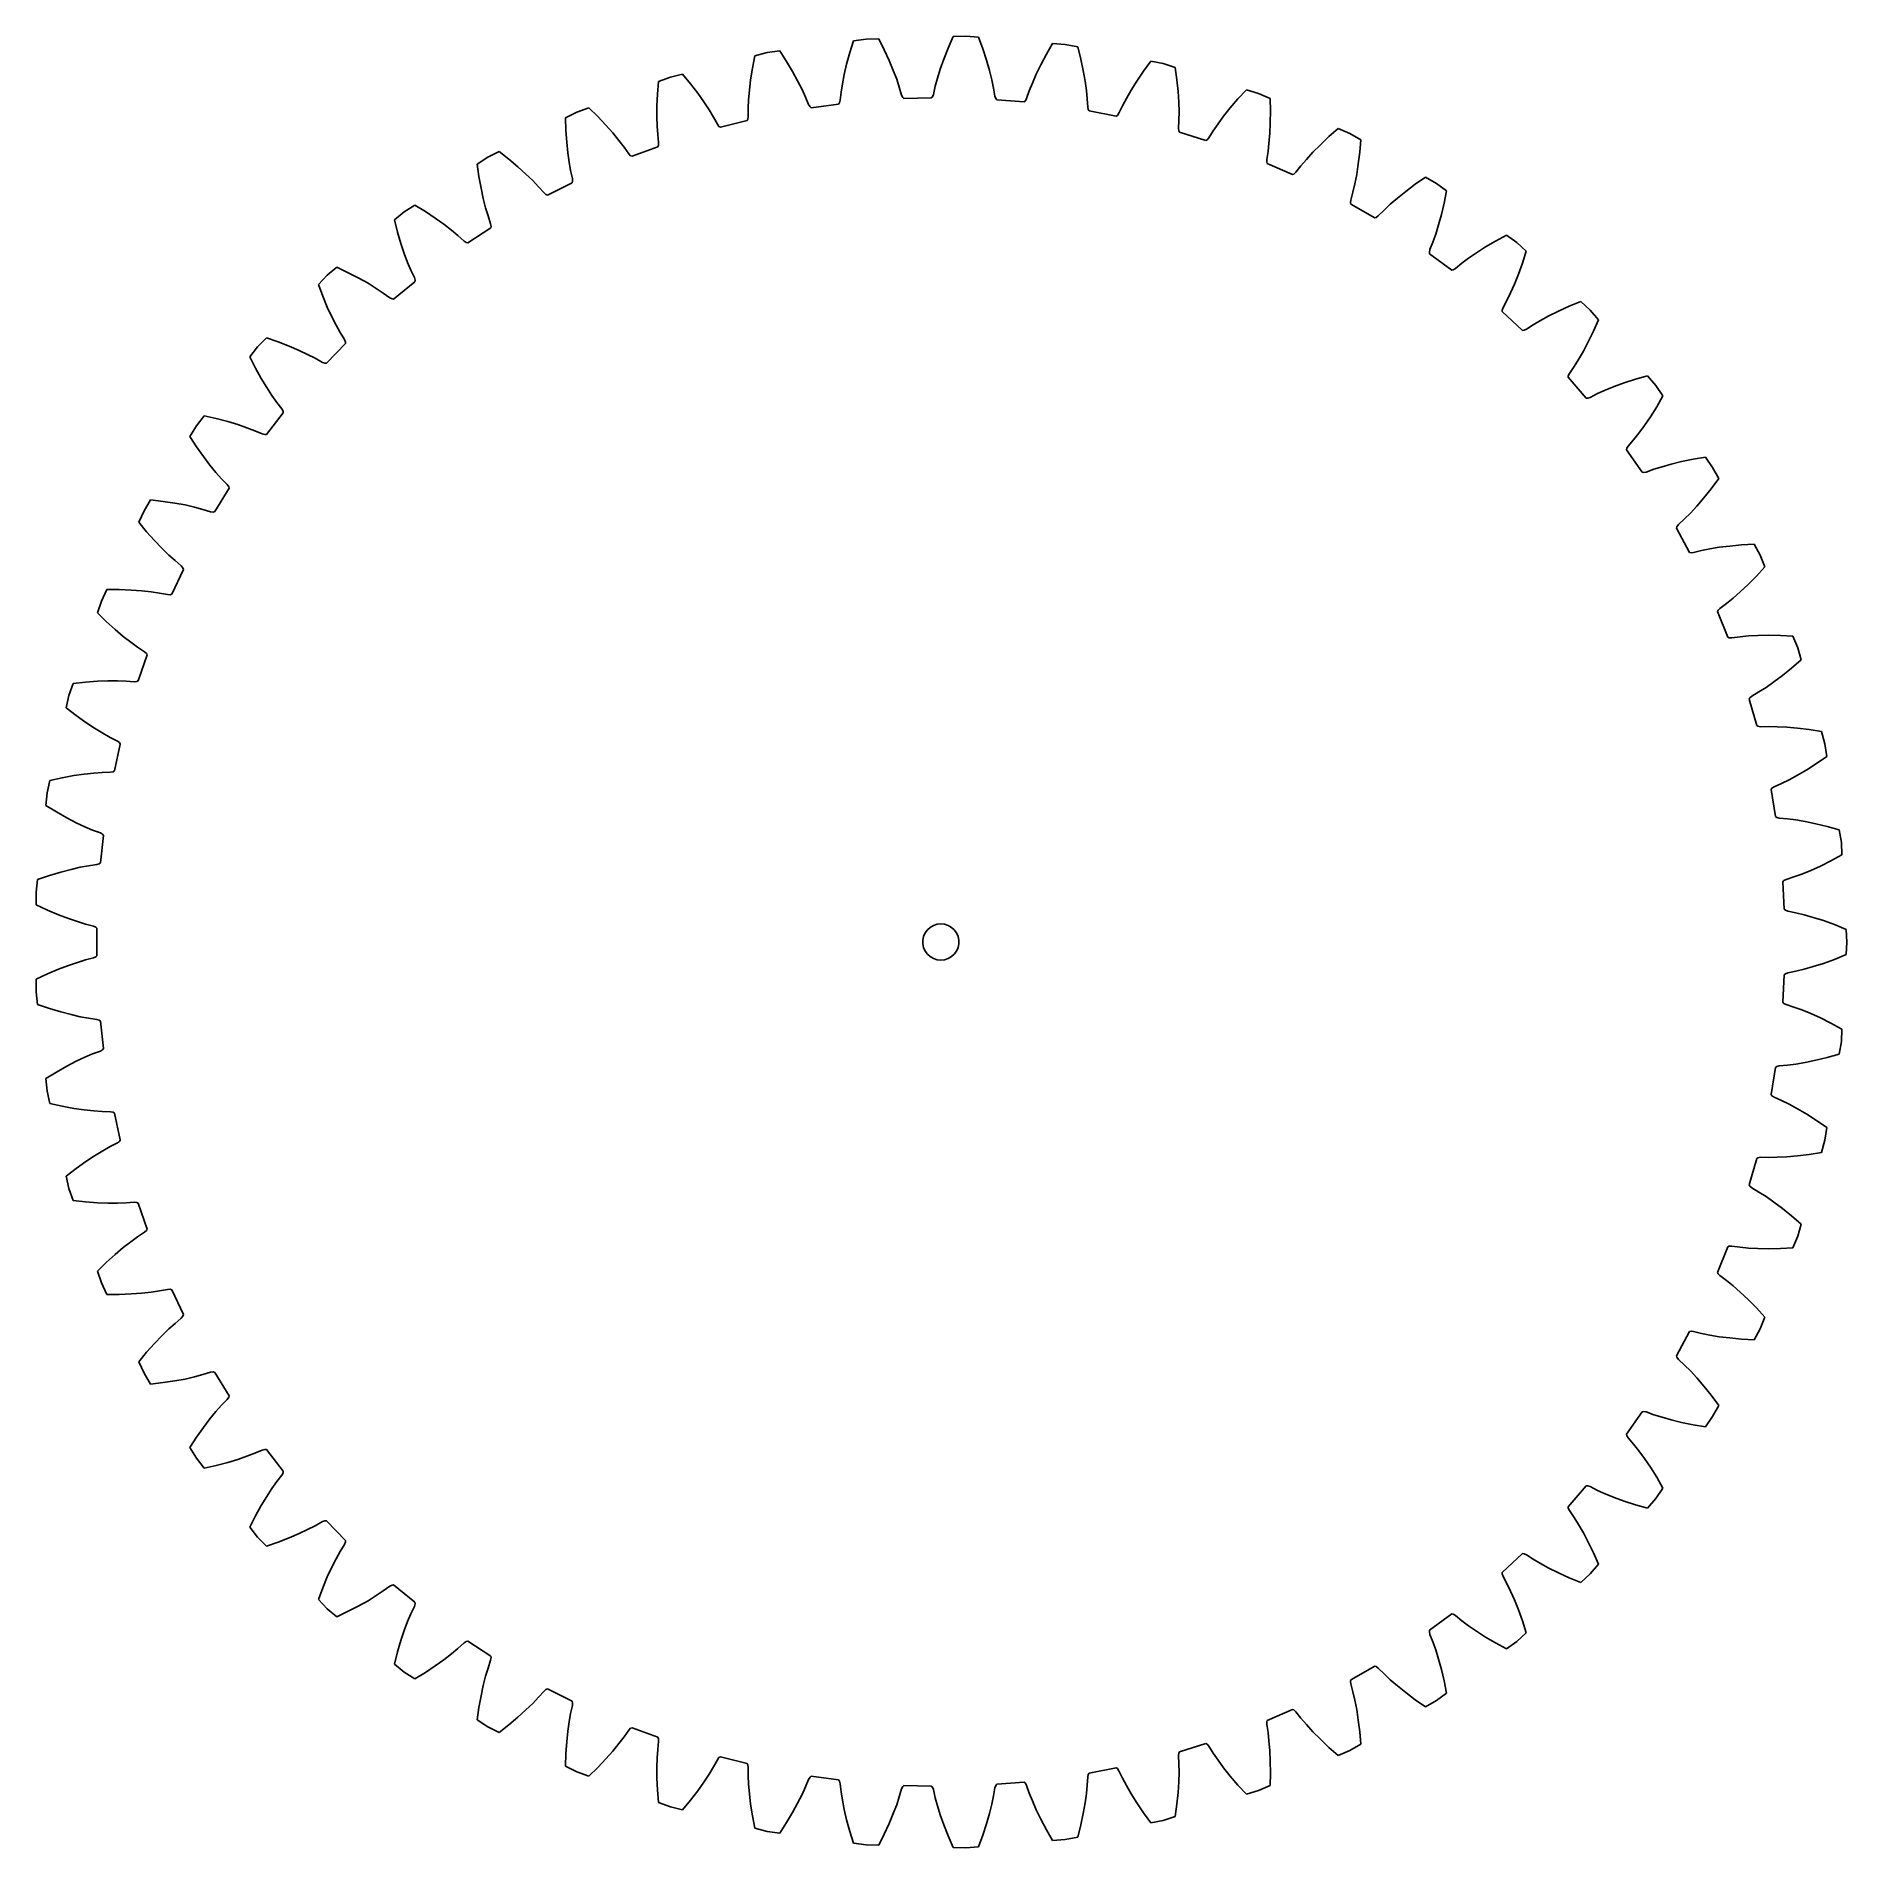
# Model space of a CAD drawing. Header units: metres. Extents: x -75 to 75, y -75 to 75.
import ezdxf

# ---------------------------------------------------------------- set-up
doc = ezdxf.new("R2010")
doc.units = ezdxf.units.M

msp = doc.modelspace()

# ---------------------------------------------------------------- linework, layer by layer
for p, q in [((2.07, 75.09), (1.02, 75.06)), ((3.12, 75.01), (2.07, 75.09)), ((-14.4, 73.73), (-15.42, 73.47)), ((-13.36, 73.87), (-14.4, 73.73)), ((-12.8, 73), (-13.36, 73.87)), ((-7.55, 73.73), (-7.81, 72.79)), ((-7.24, 74.72), (-7.55, 73.73)), ((-6.2, 74.86), (-7.24, 74.72)), ((-5.15, 74.89), (-6.2, 74.86)), ((-4.69, 73.97), (-5.15, 74.89)), ((-4.28, 73.08), (-4.69, 73.97)), ((0.61, 74.11), (0.25, 73.2)), ((1.02, 75.06), (0.61, 74.11)), ((3.48, 74.04), (3.12, 75.01)), ((3.79, 73.11), (3.48, 74.04)), ((8.76, 73.6), (8.3, 72.73)), ((9.27, 74.5), (8.76, 73.6)), ((10.32, 74.41), (9.27, 74.5)), ((11.35, 74.21), (10.32, 74.41)), ((11.6, 73.2), (11.35, 74.21)), ((-15.62, 72.45), (-15.77, 71.49)), ((-15.42, 73.47), (-15.62, 72.45)), ((-12.29, 72.17), (-12.8, 73)), ((-11.87, 71.39), (-12.29, 72.17)), ((-7.81, 72.79), (-8.01, 71.93)), ((-3.94, 72.26), (-4.28, 73.08)), ((-3.66, 71.52), (-3.94, 72.26)), ((-0.05, 72.37), (-0.28, 71.61)), ((0.25, 73.2), (-0.05, 72.37)), ((4.03, 72.26), (3.79, 73.11)), ((4.23, 71.49), (4.03, 72.26)), ((8.3, 72.73), (7.92, 71.94)), ((11.8, 72.25), (11.6, 73.2)), ((11.96, 71.38), (11.8, 72.25)), ((16.8, 72.19), (16.25, 71.38)), ((17.41, 73.02), (16.8, 72.19)), ((18.44, 72.82), (17.41, 73.02)), ((19.44, 72.51), (18.44, 72.82)), ((19.58, 71.48), (19.44, 72.51)), ((-23.41, 71.33), (-23.49, 70.3)), ((-22.42, 71.7), (-23.41, 71.33)), ((-21.41, 71.95), (-22.42, 71.7)), ((-20.75, 71.15), (-21.41, 71.95)), ((-20.16, 70.38), (-20.75, 71.15)), ((-15.87, 70.61), (-15.94, 69.82)), ((-15.77, 71.49), (-15.87, 70.61)), ((-11.51, 70.68), (-11.87, 71.39)), ((-11.22, 70.05), (-11.51, 70.68)), ((-8.16, 71.15), (-8.27, 70.46)), ((-8.01, 71.93), (-8.16, 71.15)), ((-3.44, 70.86), (-3.66, 71.52)), ((-3.25, 70.2), (-3.44, 70.86)), ((-0.47, 70.94), (-0.62, 70.27)), ((-0.28, 71.61), (-0.47, 70.94)), ((4.37, 70.8), (4.23, 71.49)), ((4.49, 70.13), (4.37, 70.8)), ((7.6, 71.21), (7.34, 70.56)), ((7.92, 71.94), (7.6, 71.21)), ((12.07, 70.59), (11.96, 71.38)), ((12.14, 69.89), (12.07, 70.59)), ((15.78, 70.63), (15.39, 69.94)), ((16.25, 71.38), (15.78, 70.63)), ((19.68, 70.51), (19.58, 71.48)), ((25.34, 70.66), (24.64, 69.9)), ((26.34, 70.35), (25.34, 70.66)), ((-29.19, 69.16), (-30.18, 68.79)), ((-28.45, 68.44), (-29.19, 69.16)), ((-23.49, 70.3), (-23.54, 69.32)), ((-23.54, 69.32), (-23.54, 68.43)), ((-19.65, 69.65), (-20.16, 70.38)), ((-19.21, 68.99), (-19.65, 69.65)), ((-15.94, 69.82), (-15.97, 69.12)), ((-15.97, 69.12), (-15.97, 68.44)), ((-10.96, 69.42), (-11.22, 70.05)), ((-10.84, 69.24), (-10.96, 69.42)), ((-10.74, 69.16), (-10.84, 69.24)), ((-8.48, 69.47), (-10.74, 69.16)), ((-8.4, 69.58), (-8.48, 69.47)), ((-8.35, 69.78), (-8.4, 69.58)), ((-8.27, 70.46), (-8.35, 69.78)), ((-3.16, 70.01), (-3.25, 70.2)), ((-3.07, 69.92), (-3.16, 70.01)), ((-0.79, 69.98), (-3.07, 69.92)), ((-0.7, 70.08), (-0.79, 69.98)), ((-0.62, 70.27), (-0.7, 70.08)), ((4.56, 69.93), (4.49, 70.13)), ((4.64, 69.83), (4.56, 69.93)), ((6.91, 69.65), (4.64, 69.83)), ((7.01, 69.73), (6.91, 69.65)), ((7.11, 69.92), (7.01, 69.73)), ((7.34, 70.56), (7.11, 69.92)), ((12.18, 69.21), (12.14, 69.89)), ((12.22, 69.01), (12.18, 69.21)), ((15.06, 69.32), (14.76, 68.71)), ((15.39, 69.94), (15.06, 69.32)), ((19.74, 69.63), (19.68, 70.51)), ((19.76, 68.83), (19.74, 69.63)), ((24, 69.16), (23.45, 68.46)), ((24.64, 69.9), (24, 69.16)), ((27.3, 69.93), (26.34, 70.35)), ((27.33, 68.9), (27.3, 69.93)), ((-30.18, 68.79), (-31.11, 68.32)), ((-31.11, 68.32), (-31.08, 67.29)), ((-27.78, 67.73), (-28.45, 68.44)), ((-27.19, 67.07), (-27.78, 67.73)), ((-23.54, 68.43), (-23.52, 67.64)), ((-23.52, 67.64), (-23.47, 66.94)), ((-18.85, 68.39), (-19.21, 68.99)), ((-18.53, 67.79), (-18.85, 68.39)), ((-18.4, 67.62), (-18.53, 67.79)), ((-18.28, 67.56), (-18.4, 67.62)), ((-16.07, 68.12), (-18.28, 67.56)), ((-16.01, 68.23), (-16.07, 68.12)), ((-15.97, 68.44), (-16.01, 68.23)), ((12.3, 68.9), (12.22, 69.01)), ((14.53, 68.46), (12.3, 68.9)), ((14.64, 68.53), (14.53, 68.46)), ((14.76, 68.71), (14.64, 68.53)), ((19.72, 67.45), (19.75, 68.13)), ((19.75, 68.13), (19.76, 68.83)), ((22.99, 67.82), (22.59, 67.25)), ((23.45, 68.46), (22.99, 67.82)), ((27.28, 67.03), (27.32, 67.92)), ((27.32, 67.92), (27.33, 68.9)), ((-31.08, 67.29), (-31.02, 66.31)), ((-31.02, 66.31), (-30.93, 65.43)), ((-26.69, 66.46), (-27.19, 67.07)), ((-26.26, 65.9), (-26.69, 66.46)), ((-23.47, 66.94), (-23.4, 66.27)), ((-23.4, 66.27), (-23.42, 66.05)), ((19.74, 67.24), (19.72, 67.45)), ((19.8, 67.13), (19.74, 67.24)), ((21.98, 66.45), (19.8, 67.13)), ((22.09, 66.51), (21.98, 66.45)), ((22.23, 66.67), (22.09, 66.51)), ((22.59, 67.25), (22.23, 66.67)), ((27.13, 65.55), (27.21, 66.24)), ((27.21, 66.24), (27.28, 67.03)), ((31.47, 66.1), (30.84, 65.47)), ((32.18, 66.77), (31.47, 66.1)), ((32.96, 67.45), (32.18, 66.77)), ((33.92, 67.03), (32.96, 67.45)), ((34.83, 66.5), (33.92, 67.03)), ((34.74, 65.47), (34.83, 66.5)), ((-37.56, 65.06), (-38.44, 64.48)), ((-36.62, 65.53), (-37.56, 65.06)), ((-35.81, 64.89), (-36.62, 65.53)), ((-35.06, 64.26), (-35.81, 64.89)), ((-30.93, 65.43), (-30.82, 64.64)), ((-30.82, 64.64), (-30.7, 63.95)), ((-25.87, 65.34), (-26.26, 65.9)), ((-25.72, 65.19), (-25.87, 65.34)), ((-25.6, 65.14), (-25.72, 65.19)), ((-23.47, 65.93), (-25.6, 65.14)), ((-23.42, 66.05), (-23.47, 65.93)), ((27.02, 64.88), (27.13, 65.55)), ((27.02, 64.66), (27.02, 64.88)), ((27.07, 64.54), (27.02, 64.66)), ((30.31, 64.88), (29.85, 64.35)), ((30.84, 65.47), (30.31, 64.88)), ((34.62, 64.5), (34.74, 65.47)), ((-38.44, 64.48), (-38.3, 63.46)), ((-38.3, 63.46), (-38.12, 62.49)), ((-34.4, 63.67), (-35.06, 64.26)), ((-33.84, 63.12), (-34.4, 63.67)), ((-33.35, 62.61), (-33.84, 63.12)), ((-30.7, 63.95), (-30.55, 63.29)), ((-30.55, 63.29), (-30.54, 63.08)), ((29.15, 63.63), (27.07, 64.54)), ((29.28, 63.67), (29.15, 63.63)), ((29.43, 63.82), (29.28, 63.67)), ((29.85, 64.35), (29.43, 63.82)), ((34.33, 62.85), (34.49, 63.63)), ((34.49, 63.63), (34.62, 64.5)), ((40.18, 63.41), (39.33, 62.82)), ((41.09, 62.89), (40.18, 63.41)), ((-38.12, 62.49), (-37.94, 61.63)), ((-37.94, 61.63), (-37.74, 60.86)), ((-32.9, 62.1), (-33.35, 62.61)), ((-32.74, 61.96), (-32.9, 62.1)), ((-32.61, 61.92), (-32.74, 61.96)), ((-30.58, 62.95), (-32.61, 61.92)), ((-30.54, 63.08), (-30.58, 62.95)), ((33.99, 61.51), (34.17, 62.17)), ((34.17, 62.17), (34.33, 62.85)), ((37.86, 61.68), (37.26, 61.16)), ((38.55, 62.23), (37.86, 61.68)), ((39.33, 62.82), (38.55, 62.23)), ((41.93, 62.27), (41.09, 62.89)), ((41.73, 61.25), (41.93, 62.27)), ((-44.49, 60.53), (-45.3, 59.86)), ((-43.61, 61.1), (-44.49, 60.53)), ((-42.73, 60.56), (-43.61, 61.1)), ((-41.92, 60.02), (-42.73, 60.56)), ((-37.74, 60.86), (-37.54, 60.19)), ((-37.54, 60.19), (-37.33, 59.54)), ((33.97, 61.3), (33.99, 61.51)), ((34, 61.17), (33.97, 61.3)), ((35.98, 60.03), (34, 61.17)), ((36.27, 60.19), (36.1, 60.07)), ((36.75, 60.68), (36.27, 60.19)), ((37.26, 61.16), (36.75, 60.68)), ((41.28, 59.45), (41.51, 60.3)), ((41.51, 60.3), (41.73, 61.25)), ((-45.3, 59.86), (-45.04, 58.86)), ((-45.04, 58.86), (-44.77, 57.92)), ((-41.2, 59.5), (-41.92, 60.02)), ((-40.57, 59.01), (-41.2, 59.5)), ((-40.04, 58.56), (-40.57, 59.01)), ((-37.32, 59.21), (-39.23, 57.96)), ((-37.33, 59.54), (-37.29, 59.33)), ((-37.29, 59.33), (-37.32, 59.21)), ((36.1, 60.07), (35.98, 60.03)), ((40.8, 58.03), (41.04, 58.69)), ((41.04, 58.69), (41.28, 59.45)), ((46.91, 58.61), (46, 58.11)), ((47.76, 57.99), (46.91, 58.61)), ((-44.77, 57.92), (-44.49, 57.08)), ((-44.49, 57.08), (-44.21, 56.34)), ((-39.53, 58.1), (-40.04, 58.56)), ((-39.36, 57.99), (-39.53, 58.1)), ((-39.23, 57.96), (-39.36, 57.99)), ((40.51, 57.19), (40.55, 57.4)), ((40.53, 57.06), (40.51, 57.19)), ((40.55, 57.4), (40.8, 58.03)), ((44.41, 57.14), (43.76, 56.69)), ((45.16, 57.62), (44.41, 57.14)), ((46, 58.11), (45.16, 57.62)), ((48.53, 57.28), (47.76, 57.99)), ((48.22, 56.29), (48.53, 57.28)), ((-50.07, 55.94), (-50.88, 55.27)), ((-49.13, 55.49), (-50.07, 55.94)), ((-44.21, 56.34), (-43.94, 55.69)), ((-43.94, 55.69), (-43.65, 55.08)), ((42.36, 55.71), (40.53, 57.06)), ((42.49, 55.73), (42.36, 55.71)), ((42.67, 55.84), (42.49, 55.73)), ((43.2, 56.27), (42.67, 55.84)), ((43.76, 56.69), (43.2, 56.27)), ((47.89, 55.37), (48.22, 56.29)), ((-50.88, 55.27), (-51.61, 54.52)), ((-51.61, 54.52), (-51.25, 53.55)), ((-48.26, 55.04), (-49.13, 55.49)), ((-47.49, 54.61), (-48.26, 55.04)), ((-46.82, 54.19), (-47.49, 54.61)), ((-46.24, 53.8), (-46.82, 54.19)), ((-43.61, 54.74), (-45.37, 53.29)), ((-43.65, 55.08), (-43.59, 54.87)), ((-43.59, 54.87), (-43.61, 54.74)), ((47.24, 53.82), (47.56, 54.54)), ((47.56, 54.54), (47.89, 55.37)), ((-51.25, 53.55), (-50.87, 52.64)), ((-50.87, 52.64), (-50.5, 51.84)), ((-45.69, 53.4), (-46.24, 53.8)), ((-45.5, 53.31), (-45.69, 53.4)), ((-45.37, 53.29), (-45.5, 53.31)), ((46.55, 52.39), (46.62, 52.59)), ((46.62, 52.59), (46.94, 53.19)), ((46.94, 53.19), (47.24, 53.82)), ((52.11, 52.7), (51.22, 52.3)), ((53.07, 53.09), (52.11, 52.7)), ((53.85, 52.38), (53.07, 53.09)), ((-50.5, 51.84), (-50.14, 51.13)), ((-50.14, 51.13), (-49.8, 50.52)), ((46.56, 52.26), (46.55, 52.39)), ((48.23, 50.71), (46.56, 52.26)), ((49.13, 51.17), (48.56, 50.8)), ((49.73, 51.53), (49.13, 51.17)), ((50.43, 51.91), (49.73, 51.53)), ((51.22, 52.3), (50.43, 51.91)), ((54.53, 51.59), (53.85, 52.38)), ((54.12, 50.64), (54.53, 51.59)), ((-55.92, 50.09), (-56.65, 49.34)), ((-54.94, 49.75), (-55.92, 50.09)), ((-54.03, 49.4), (-54.94, 49.75)), ((-49.37, 49.61), (-50.95, 47.98)), ((-49.8, 50.52), (-49.45, 49.94)), ((-49.45, 49.94), (-49.37, 49.74)), ((-49.37, 49.74), (-49.37, 49.61)), ((48.36, 50.72), (48.23, 50.71)), ((48.56, 50.8), (48.36, 50.72)), ((53.28, 48.98), (53.69, 49.76)), ((53.69, 49.76), (54.12, 50.64)), ((-56.65, 49.34), (-57.29, 48.51)), ((-57.29, 48.51), (-56.83, 47.58)), ((-53.21, 49.05), (-54.03, 49.4)), ((-52.5, 48.71), (-53.21, 49.05)), ((-51.88, 48.39), (-52.5, 48.71)), ((-51.28, 48.05), (-51.88, 48.39)), ((52.51, 47.7), (52.88, 48.29)), ((52.88, 48.29), (53.28, 48.98)), ((-56.83, 47.58), (-56.35, 46.73)), ((-56.35, 46.73), (-55.89, 45.97)), ((-51.08, 47.98), (-51.28, 48.05)), ((-50.95, 47.98), (-51.08, 47.98)), ((52.02, 46.82), (52.03, 46.95)), ((53.52, 45.1), (52.02, 46.82)), ((52.03, 46.95), (52.12, 47.14)), ((52.12, 47.14), (52.51, 47.7)), ((57.6, 46.65), (56.67, 46.35)), ((58.59, 46.93), (57.6, 46.65)), ((59.28, 46.14), (58.59, 46.93)), ((-55.89, 45.97), (-55.46, 45.31)), ((-55.46, 45.31), (-55.05, 44.74)), ((53.65, 45.09), (53.52, 45.1)), ((53.85, 45.15), (53.65, 45.09)), ((54.46, 45.46), (53.85, 45.15)), ((55.1, 45.74), (54.46, 45.46)), ((55.83, 46.04), (55.1, 45.74)), ((56.67, 46.35), (55.83, 46.04)), ((59.88, 45.28), (59.28, 46.14)), ((59.36, 44.38), (59.88, 45.28)), ((-61.09, 43.63), (-61.73, 42.8)), ((-60.08, 43.4), (-61.09, 43.63)), ((-54.52, 43.88), (-55.92, 42.08)), ((-55.05, 44.74), (-54.64, 44.2)), ((-54.64, 44.2), (-54.54, 44.01)), ((-54.54, 44.01), (-54.52, 43.88)), ((58.34, 42.82), (58.84, 43.55)), ((58.84, 43.55), (59.36, 44.38)), ((-61.73, 42.8), (-62.28, 41.91)), ((-59.13, 43.15), (-60.08, 43.4)), ((-58.29, 42.9), (-59.13, 43.15)), ((-57.54, 42.64), (-58.29, 42.9)), ((-56.88, 42.39), (-57.54, 42.64)), ((-56.26, 42.12), (-56.88, 42.39)), ((-56.05, 42.07), (-56.26, 42.12)), ((-55.92, 42.08), (-56.05, 42.07)), ((57.43, 41.64), (57.87, 42.18)), ((57.87, 42.18), (58.34, 42.82)), ((-62.28, 41.91), (-61.71, 41.04)), ((-61.71, 41.04), (-61.15, 40.25)), ((56.86, 40.81), (56.88, 40.94)), ((58.16, 38.94), (56.86, 40.81)), ((56.88, 40.94), (56.99, 41.12)), ((56.99, 41.12), (57.43, 41.64)), ((-61.15, 40.25), (-60.61, 39.54)), ((-60.61, 39.54), (-60.11, 38.93)), ((59.13, 39.19), (58.49, 38.96)), ((59.8, 39.4), (59.13, 39.19)), ((60.56, 39.62), (59.8, 39.4)), ((61.42, 39.83), (60.56, 39.62)), ((62.38, 40.03), (61.42, 39.83)), ((63.4, 40.2), (62.38, 40.03)), ((64, 39.34), (63.4, 40.2)), ((64.5, 38.42), (64, 39.34)), ((-59.02, 37.62), (-60.21, 35.68)), ((-60.11, 38.93), (-59.64, 38.41)), ((-59.64, 38.41), (-59.17, 37.92)), ((-59.17, 37.92), (-59.05, 37.74)), ((-59.05, 37.74), (-59.02, 37.62)), ((58.28, 38.91), (58.16, 38.94)), ((58.49, 38.96), (58.28, 38.91)), ((63.27, 36.82), (63.88, 37.58)), ((63.88, 37.58), (64.5, 38.42)), ((-65.52, 36.65), (-66.07, 35.75)), ((-64.49, 36.53), (-65.52, 36.65)), ((-63.52, 36.39), (-64.49, 36.53)), ((-62.65, 36.23), (-63.52, 36.39)), ((-61.88, 36.05), (-62.65, 36.23)), ((-61.2, 35.87), (-61.88, 36.05)), ((62.16, 35.56), (62.7, 36.14)), ((62.7, 36.14), (63.27, 36.82)), ((-66.07, 35.75), (-66.51, 34.8)), ((-66.51, 34.8), (-65.86, 34.01)), ((-60.55, 35.67), (-61.2, 35.87)), ((-60.34, 35.64), (-60.55, 35.67)), ((-60.21, 35.68), (-60.34, 35.64)), ((61.04, 34.43), (61.17, 34.6)), ((61.17, 34.6), (61.67, 35.07)), ((61.67, 35.07), (62.16, 35.56)), ((-65.86, 34.01), (-65.21, 33.28)), ((-65.21, 33.28), (-64.59, 32.64)), ((61, 34.31), (61.04, 34.43)), ((62.09, 32.3), (61, 34.31)), ((-64.59, 32.64), (-64.02, 32.08)), ((-64.02, 32.08), (-63.5, 31.62)), ((-63.5, 31.62), (-62.98, 31.18)), ((62.21, 32.27), (62.09, 32.3)), ((62.42, 32.28), (62.21, 32.27)), ((63.08, 32.45), (62.42, 32.28)), ((63.77, 32.59), (63.08, 32.45)), ((64.55, 32.72), (63.77, 32.59)), ((65.43, 32.83), (64.55, 32.72)), ((66.4, 32.92), (65.43, 32.83)), ((67.44, 32.98), (66.4, 32.92)), ((67.94, 32.06), (67.44, 32.98)), ((68.33, 31.09), (67.94, 32.06)), ((-62.8, 30.89), (-63.77, 28.84)), ((-62.98, 31.18), (-62.84, 31.02)), ((-62.84, 31.02), (-62.8, 30.89)), ((66.94, 29.63), (67.63, 30.33)), ((67.63, 30.33), (68.33, 31.09)), ((-69.15, 29.22), (-69.6, 28.27)), ((-68.12, 29.22), (-69.15, 29.22)), ((-67.14, 29.18), (-68.12, 29.22)), ((-66.26, 29.11), (-67.14, 29.18)), ((-65.47, 29.03), (-66.26, 29.11)), ((-64.78, 28.92), (-65.47, 29.03)), ((-64.11, 28.8), (-64.78, 28.92)), ((-63.89, 28.79), (-64.11, 28.8)), ((-63.77, 28.84), (-63.89, 28.79)), ((65.69, 28.51), (66.29, 29.03)), ((66.29, 29.03), (66.94, 29.63)), ((-69.6, 28.27), (-69.94, 27.28)), ((-69.94, 27.28), (-69.2, 26.56)), ((64.41, 27.39), (64.46, 27.51)), ((65.26, 25.28), (64.41, 27.39)), ((64.46, 27.51), (64.6, 27.66)), ((64.6, 27.66), (65.15, 28.07)), ((65.15, 28.07), (65.69, 28.51)), ((-69.2, 26.56), (-68.47, 25.9)), ((-68.47, 25.9), (-67.79, 25.33)), ((-67.79, 25.33), (-67.17, 24.85)), ((-67.17, 24.85), (-66.6, 24.44)), ((-66.6, 24.44), (-66.03, 24.06)), ((-66.03, 24.06), (-65.87, 23.92)), ((65.38, 25.23), (65.26, 25.28)), ((65.6, 25.22), (65.38, 25.23)), ((66.27, 25.31), (65.6, 25.22)), ((66.97, 25.37), (66.27, 25.31)), ((67.76, 25.42), (66.97, 25.37)), ((68.64, 25.44), (67.76, 25.42)), ((69.62, 25.42), (68.64, 25.44)), ((70.66, 25.36), (69.62, 25.42)), ((71.05, 24.39), (70.66, 25.36)), ((71.34, 23.38), (71.05, 24.39)), ((-65.82, 23.8), (-66.56, 21.65)), ((-65.87, 23.92), (-65.82, 23.8)), ((69.79, 22.09), (70.55, 22.7)), ((70.55, 22.7), (71.34, 23.38)), ((-71.95, 21.43), (-72.29, 20.44)), ((-70.92, 21.55), (-71.95, 21.43)), ((-69.94, 21.62), (-70.92, 21.55)), ((-69.06, 21.65), (-69.94, 21.62)), ((-68.26, 21.65), (-69.06, 21.65)), ((-67.56, 21.62), (-68.26, 21.65)), ((-66.88, 21.57), (-67.56, 21.62)), ((-66.67, 21.59), (-66.88, 21.57)), ((-66.56, 21.65), (-66.67, 21.59)), ((67.84, 20.73), (68.43, 21.11)), ((68.43, 21.11), (69.08, 21.56)), ((69.08, 21.56), (69.79, 22.09)), ((-72.29, 20.44), (-72.52, 19.42)), ((67.03, 20.14), (67.09, 20.25)), ((67.65, 17.95), (67.03, 20.14)), ((67.09, 20.25), (67.26, 20.39)), ((67.26, 20.39), (67.84, 20.73)), ((-72.52, 19.42), (-71.7, 18.78)), ((-71.7, 18.78), (-70.9, 18.21)), ((-70.9, 18.21), (-70.17, 17.72)), ((-70.17, 17.72), (-69.49, 17.31)), ((-69.49, 17.31), (-68.88, 16.96)), ((-68.88, 16.96), (-68.28, 16.65)), ((-68.28, 16.65), (-68.11, 16.53)), ((-68.11, 16.53), (-68.04, 16.41)), ((67.76, 17.88), (67.65, 17.95)), ((67.97, 17.85), (67.76, 17.88)), ((68.65, 17.87), (67.97, 17.85)), ((69.35, 17.85), (68.65, 17.87)), ((70.14, 17.81), (69.35, 17.85)), ((71.03, 17.73), (70.14, 17.81)), ((72, 17.61), (71.03, 17.73)), ((73.02, 17.44), (72, 17.61)), ((73.3, 16.43), (73.02, 17.44)), ((-68.04, 16.41), (-68.53, 14.19)), ((72.62, 14.8), (73.48, 15.39)), ((73.48, 15.39), (73.3, 16.43)), ((-72.86, 13.61), (-73.87, 13.39)), ((-71.89, 13.79), (-72.86, 13.61)), ((-71.02, 13.92), (-71.89, 13.79)), ((-70.23, 14.01), (-71.02, 13.92)), ((-69.53, 14.06), (-70.23, 14.01)), ((-68.85, 14.08), (-69.53, 14.06)), ((-68.64, 14.12), (-68.85, 14.08)), ((-68.53, 14.19), (-68.64, 14.12)), ((70.34, 13.45), (71.04, 13.83)), ((71.04, 13.83), (71.8, 14.28)), ((71.8, 14.28), (72.62, 14.8)), ((-74.1, 12.36), (-74.21, 11.32)), ((-73.87, 13.39), (-74.1, 12.36)), ((68.84, 12.64), (68.91, 12.75)), ((69.21, 10.4), (68.84, 12.64)), ((68.91, 12.75), (69.09, 12.86)), ((69.09, 12.86), (69.71, 13.14)), ((69.71, 13.14), (70.34, 13.45)), ((-74.21, 11.32), (-73.33, 10.78)), ((-73.33, 10.78), (-72.48, 10.3)), ((-72.48, 10.3), (-71.69, 9.89)), ((-71.69, 9.89), (-70.97, 9.56)), ((-70.97, 9.56), (-70.33, 9.28)), ((-70.33, 9.28), (-69.69, 9.04)), ((-69.69, 9.04), (-69.51, 8.93)), ((69.32, 10.32), (69.21, 10.4)), ((69.52, 10.27), (69.32, 10.32)), ((70.2, 10.2), (69.52, 10.27)), ((70.9, 10.12), (70.2, 10.2)), ((71.68, 9.99), (70.9, 10.12)), ((72.55, 9.81), (71.68, 9.99)), ((73.5, 9.58), (72.55, 9.81)), ((74.49, 9.3), (73.5, 9.58)), ((74.67, 8.26), (74.49, 9.3)), ((-69.43, 8.83), (-69.68, 6.57)), ((-69.51, 8.93), (-69.43, 8.83)), ((74.72, 7.22), (74.67, 8.26)), ((-72.12, 6.02), (-72.98, 5.8)), ((-71.35, 6.2), (-72.12, 6.02)), ((-70.66, 6.32), (-71.35, 6.2)), ((-69.98, 6.42), (-70.66, 6.32)), ((-69.78, 6.48), (-69.98, 6.42)), ((-69.68, 6.57), (-69.78, 6.48)), ((72.13, 5.93), (72.93, 6.29)), ((72.93, 6.29), (73.81, 6.72)), ((73.81, 6.72), (74.72, 7.22)), ((-74.89, 5.18), (-75.01, 4.14)), ((-73.91, 5.52), (-74.89, 5.18)), ((-72.98, 5.8), (-73.91, 5.52)), ((69.81, 4.99), (69.9, 5.09)), ((69.93, 2.72), (69.81, 4.99)), ((69.9, 5.09), (70.09, 5.19)), ((70.09, 5.19), (70.73, 5.39)), ((70.73, 5.39), (71.39, 5.63)), ((71.39, 5.63), (72.13, 5.93)), ((-75.01, 4.14), (-75.01, 3.09)), ((-75.01, 3.09), (-74.07, 2.65)), ((-74.07, 2.65), (-73.17, 2.26)), ((-73.17, 2.26), (-72.34, 1.95)), ((-72.34, 1.95), (-71.59, 1.69)), ((-71.59, 1.69), (-70.92, 1.49)), ((70.03, 2.63), (69.93, 2.72)), ((70.23, 2.56), (70.03, 2.63)), ((70.9, 2.42), (70.23, 2.56)), ((71.58, 2.26), (70.9, 2.42)), ((72.34, 2.04), (71.58, 2.26)), ((73.18, 1.77), (72.34, 2.04)), ((74.1, 1.44), (73.18, 1.77)), ((-70.92, 1.49), (-70.26, 1.32)), ((-70.26, 1.32), (-70.07, 1.23)), ((-70.07, 1.23), (-69.98, 1.14)), ((-69.98, 1.14), (-69.98, -1.14)), ((-1.49, 0.16), (-1.43, 0.46)), ((-1.49, -0.16), (-1.49, 0.16)), ((-1.43, 0.46), (-1.3, 0.75)), ((-1.3, 0.75), (-1.11, 1)), ((-1.11, 1), (-0.88, 1.21)), ((-0.88, 1.21), (-0.61, 1.37)), ((-0.61, 1.37), (-0.31, 1.47)), ((-0.31, 1.47), (0, 1.5)), ((0, 1.5), (0.31, 1.47)), ((0.31, 1.47), (0.61, 1.37)), ((0.61, 1.37), (0.88, 1.21)), ((0.88, 1.21), (1.11, 1)), ((1.11, 1), (1.3, 0.75)), ((1.3, 0.75), (1.43, 0.46)), ((1.43, 0.46), (1.49, 0.16)), ((1.49, 0.16), (1.49, -0.16)), ((75.06, 1.05), (74.1, 1.44)), ((75.12, 0), (75.06, 1.05)), ((-70.92, -1.49), (-71.59, -1.69)), ((-70.26, -1.32), (-70.92, -1.49)), ((-70.07, -1.23), (-70.26, -1.32)), ((-69.98, -1.14), (-70.07, -1.23)), ((-1.43, -0.46), (-1.49, -0.16)), ((-1.3, -0.75), (-1.43, -0.46)), ((-1.11, -1), (-1.3, -0.75)), ((-0.88, -1.21), (-1.11, -1)), ((-0.61, -1.37), (-0.88, -1.21)), ((-0.31, -1.47), (-0.61, -1.37)), ((0, -1.5), (-0.31, -1.47)), ((0.31, -1.47), (0, -1.5)), ((0.61, -1.37), (0.31, -1.47)), ((0.88, -1.21), (0.61, -1.37)), ((1.11, -1), (0.88, -1.21)), ((1.3, -0.75), (1.11, -1)), ((1.43, -0.46), (1.3, -0.75)), ((1.49, -0.16), (1.43, -0.46)), ((73.18, -1.77), (74.1, -1.44)), ((74.1, -1.44), (75.06, -1.05)), ((75.06, -1.05), (75.12, 0)), ((-74.07, -2.65), (-75.01, -3.09)), ((-73.17, -2.26), (-74.07, -2.65)), ((-72.34, -1.95), (-73.17, -2.26)), ((-71.59, -1.69), (-72.34, -1.95)), ((69.81, -4.99), (69.93, -2.72)), ((69.93, -2.72), (70.03, -2.63)), ((70.03, -2.63), (70.23, -2.56)), ((70.23, -2.56), (70.9, -2.42)), ((70.9, -2.42), (71.58, -2.26)), ((71.58, -2.26), (72.34, -2.04)), ((72.34, -2.04), (73.18, -1.77)), ((-75.01, -3.09), (-75.01, -4.14)), ((-75.01, -4.14), (-74.89, -5.18)), ((-74.89, -5.18), (-73.91, -5.52)), ((-73.91, -5.52), (-72.98, -5.8)), ((-72.98, -5.8), (-72.12, -6.02)), ((69.9, -5.09), (69.81, -4.99)), ((70.09, -5.19), (69.9, -5.09)), ((70.73, -5.39), (70.09, -5.19)), ((71.39, -5.63), (70.73, -5.39)), ((72.13, -5.93), (71.39, -5.63)), ((72.93, -6.29), (72.13, -5.93)), ((-72.12, -6.02), (-71.35, -6.2)), ((-71.35, -6.2), (-70.66, -6.32)), ((-70.66, -6.32), (-69.98, -6.42)), ((-69.98, -6.42), (-69.78, -6.48)), ((-69.78, -6.48), (-69.68, -6.57)), ((-69.68, -6.57), (-69.43, -8.83)), ((73.81, -6.72), (72.93, -6.29)), ((74.72, -7.22), (73.81, -6.72)), ((74.67, -8.26), (74.72, -7.22)), ((-69.51, -8.93), (-69.69, -9.04)), ((-69.43, -8.83), (-69.51, -8.93)), ((74.49, -9.3), (74.67, -8.26)), ((-72.48, -10.3), (-73.33, -10.78)), ((-71.69, -9.89), (-72.48, -10.3)), ((-70.97, -9.56), (-71.69, -9.89)), ((-70.33, -9.28), (-70.97, -9.56)), ((-69.69, -9.04), (-70.33, -9.28)), ((68.84, -12.64), (69.21, -10.4)), ((69.21, -10.4), (69.32, -10.32)), ((69.32, -10.32), (69.52, -10.27)), ((69.52, -10.27), (70.2, -10.2)), ((70.2, -10.2), (70.9, -10.12)), ((70.9, -10.12), (71.68, -9.99)), ((71.68, -9.99), (72.55, -9.81)), ((72.55, -9.81), (73.5, -9.58)), ((73.5, -9.58), (74.49, -9.3)), ((-73.33, -10.78), (-74.21, -11.32)), ((-74.21, -11.32), (-74.1, -12.36)), ((-74.1, -12.36), (-73.87, -13.39)), ((-73.87, -13.39), (-72.86, -13.61)), ((68.91, -12.75), (68.84, -12.64)), ((69.09, -12.86), (68.91, -12.75)), ((69.71, -13.14), (69.09, -12.86)), ((70.34, -13.45), (69.71, -13.14)), ((71.04, -13.83), (70.34, -13.45)), ((-72.86, -13.61), (-71.89, -13.79)), ((-71.89, -13.79), (-71.02, -13.92)), ((-71.02, -13.92), (-70.23, -14.01)), ((-70.23, -14.01), (-69.53, -14.06)), ((-69.53, -14.06), (-68.85, -14.08)), ((-68.85, -14.08), (-68.64, -14.12)), ((-68.64, -14.12), (-68.53, -14.19)), ((-68.53, -14.19), (-68.04, -16.41)), ((71.8, -14.28), (71.04, -13.83)), ((72.62, -14.8), (71.8, -14.28)), ((73.48, -15.39), (72.62, -14.8)), ((-68.04, -16.41), (-68.11, -16.53)), ((73.02, -17.44), (73.3, -16.43)), ((73.3, -16.43), (73.48, -15.39)), ((-70.17, -17.72), (-70.9, -18.21)), ((-69.49, -17.31), (-70.17, -17.72)), ((-68.88, -16.96), (-69.49, -17.31)), ((-68.28, -16.65), (-68.88, -16.96)), ((-68.11, -16.53), (-68.28, -16.65)), ((67.03, -20.14), (67.65, -17.95)), ((67.65, -17.95), (67.76, -17.88)), ((67.76, -17.88), (67.97, -17.85)), ((67.97, -17.85), (68.65, -17.87)), ((68.65, -17.87), (69.35, -17.85)), ((69.35, -17.85), (70.14, -17.81)), ((70.14, -17.81), (71.03, -17.73)), ((71.03, -17.73), (72, -17.61)), ((72, -17.61), (73.02, -17.44)), ((-71.7, -18.78), (-72.52, -19.42)), ((-72.52, -19.42), (-72.29, -20.44)), ((-70.9, -18.21), (-71.7, -18.78)), ((-72.29, -20.44), (-71.95, -21.43)), ((67.09, -20.25), (67.03, -20.14)), ((67.26, -20.39), (67.09, -20.25)), ((67.84, -20.73), (67.26, -20.39)), ((68.43, -21.11), (67.84, -20.73)), ((-71.95, -21.43), (-70.92, -21.55)), ((-70.92, -21.55), (-69.94, -21.62)), ((-69.94, -21.62), (-69.06, -21.65)), ((-69.06, -21.65), (-68.26, -21.65)), ((-68.26, -21.65), (-67.56, -21.62)), ((-67.56, -21.62), (-66.88, -21.57)), ((-66.88, -21.57), (-66.67, -21.59)), ((-66.67, -21.59), (-66.56, -21.65)), ((-66.56, -21.65), (-65.82, -23.8)), ((69.08, -21.56), (68.43, -21.11)), ((69.79, -22.09), (69.08, -21.56)), ((70.55, -22.7), (69.79, -22.09)), ((-65.87, -23.92), (-66.03, -24.06)), ((-65.82, -23.8), (-65.87, -23.92)), ((71.34, -23.38), (70.55, -22.7)), ((71.05, -24.39), (71.34, -23.38)), ((-67.79, -25.33), (-68.47, -25.9)), ((-67.17, -24.85), (-67.79, -25.33)), ((-66.6, -24.44), (-67.17, -24.85)), ((-66.03, -24.06), (-66.6, -24.44)), ((64.41, -27.39), (65.26, -25.28)), ((65.26, -25.28), (65.38, -25.23)), ((65.38, -25.23), (65.6, -25.22)), ((65.6, -25.22), (66.27, -25.31)), ((66.27, -25.31), (66.97, -25.37)), ((66.97, -25.37), (67.76, -25.42)), ((67.76, -25.42), (68.64, -25.44)), ((68.64, -25.44), (69.62, -25.42)), ((69.62, -25.42), (70.66, -25.36)), ((70.66, -25.36), (71.05, -24.39)), ((-69.2, -26.56), (-69.94, -27.28)), ((-68.47, -25.9), (-69.2, -26.56)), ((-69.94, -27.28), (-69.6, -28.27)), ((-69.6, -28.27), (-69.15, -29.22)), ((64.46, -27.51), (64.41, -27.39)), ((64.6, -27.66), (64.46, -27.51)), ((65.15, -28.07), (64.6, -27.66)), ((65.69, -28.51), (65.15, -28.07)), ((66.29, -29.03), (65.69, -28.51)), ((-69.15, -29.22), (-68.12, -29.22)), ((-68.12, -29.22), (-67.14, -29.18)), ((-67.14, -29.18), (-66.26, -29.11)), ((-66.26, -29.11), (-65.47, -29.03)), ((-65.47, -29.03), (-64.78, -28.92)), ((-64.78, -28.92), (-64.11, -28.8)), ((-64.11, -28.8), (-63.89, -28.79)), ((-63.89, -28.79), (-63.77, -28.84)), ((-63.77, -28.84), (-62.8, -30.89)), ((66.94, -29.63), (66.29, -29.03)), ((67.63, -30.33), (66.94, -29.63)), ((-62.98, -31.18), (-63.5, -31.62)), ((-62.84, -31.02), (-62.98, -31.18)), ((-62.8, -30.89), (-62.84, -31.02)), ((68.33, -31.09), (67.63, -30.33)), ((67.94, -32.06), (68.33, -31.09)), ((-64.59, -32.64), (-65.21, -33.28)), ((-64.02, -32.08), (-64.59, -32.64)), ((-63.5, -31.62), (-64.02, -32.08)), ((61, -34.31), (62.09, -32.3)), ((62.09, -32.3), (62.21, -32.27)), ((62.21, -32.27), (62.42, -32.28)), ((62.42, -32.28), (63.08, -32.45)), ((63.08, -32.45), (63.77, -32.59)), ((63.77, -32.59), (64.55, -32.72)), ((64.55, -32.72), (65.43, -32.83)), ((65.43, -32.83), (66.4, -32.92)), ((66.4, -32.92), (67.44, -32.98)), ((67.44, -32.98), (67.94, -32.06)), ((-65.86, -34.01), (-66.51, -34.8)), ((-65.21, -33.28), (-65.86, -34.01)), ((61.04, -34.43), (61, -34.31)), ((61.17, -34.6), (61.04, -34.43)), ((-66.51, -34.8), (-66.07, -35.75)), ((-66.07, -35.75), (-65.52, -36.65)), ((-61.88, -36.05), (-61.2, -35.87)), ((-61.2, -35.87), (-60.55, -35.67)), ((-60.55, -35.67), (-60.34, -35.64)), ((-60.34, -35.64), (-60.21, -35.68)), ((-60.21, -35.68), (-59.02, -37.62)), ((61.67, -35.07), (61.17, -34.6)), ((62.16, -35.56), (61.67, -35.07)), ((62.7, -36.14), (62.16, -35.56)), ((-65.52, -36.65), (-64.49, -36.53)), ((-64.49, -36.53), (-63.52, -36.39)), ((-63.52, -36.39), (-62.65, -36.23)), ((-62.65, -36.23), (-61.88, -36.05)), ((63.27, -36.82), (62.7, -36.14)), ((63.88, -37.58), (63.27, -36.82)), ((-60.11, -38.93), (-60.61, -39.54)), ((-59.64, -38.41), (-60.11, -38.93)), ((-59.17, -37.92), (-59.64, -38.41)), ((-59.05, -37.74), (-59.17, -37.92)), ((-59.02, -37.62), (-59.05, -37.74)), ((56.86, -40.81), (58.16, -38.94)), ((58.16, -38.94), (58.28, -38.91)), ((58.28, -38.91), (58.49, -38.96)), ((58.49, -38.96), (59.13, -39.19)), ((64.5, -38.42), (63.88, -37.58)), ((64, -39.34), (64.5, -38.42)), ((-61.15, -40.25), (-61.71, -41.04)), ((-60.61, -39.54), (-61.15, -40.25)), ((59.13, -39.19), (59.8, -39.4)), ((59.8, -39.4), (60.56, -39.62)), ((60.56, -39.62), (61.42, -39.83)), ((61.42, -39.83), (62.38, -40.03)), ((62.38, -40.03), (63.4, -40.2)), ((63.4, -40.2), (64, -39.34)), ((-61.71, -41.04), (-62.28, -41.91)), ((-62.28, -41.91), (-61.73, -42.8)), ((56.88, -40.94), (56.86, -40.81)), ((56.99, -41.12), (56.88, -40.94)), ((57.43, -41.64), (56.99, -41.12)), ((57.87, -42.18), (57.43, -41.64)), ((-61.73, -42.8), (-61.09, -43.63)), ((-61.09, -43.63), (-60.08, -43.4)), ((-60.08, -43.4), (-59.13, -43.15)), ((-59.13, -43.15), (-58.29, -42.9)), ((-58.29, -42.9), (-57.54, -42.64)), ((-57.54, -42.64), (-56.88, -42.39)), ((-56.88, -42.39), (-56.26, -42.12)), ((-56.26, -42.12), (-56.05, -42.07)), ((-56.05, -42.07), (-55.92, -42.08)), ((-55.92, -42.08), (-54.52, -43.88)), ((58.34, -42.82), (57.87, -42.18)), ((58.84, -43.55), (58.34, -42.82)), ((-55.05, -44.74), (-55.46, -45.31)), ((-54.64, -44.2), (-55.05, -44.74)), ((-54.54, -44.01), (-54.64, -44.2)), ((-54.52, -43.88), (-54.54, -44.01)), ((59.36, -44.38), (58.84, -43.55)), ((59.88, -45.28), (59.36, -44.38)), ((-55.89, -45.97), (-56.35, -46.73)), ((-55.46, -45.31), (-55.89, -45.97)), ((52.02, -46.82), (53.52, -45.1)), ((53.52, -45.1), (53.65, -45.09)), ((53.65, -45.09), (53.85, -45.15)), ((53.85, -45.15), (54.46, -45.46)), ((54.46, -45.46), (55.1, -45.74)), ((55.1, -45.74), (55.83, -46.04)), ((55.83, -46.04), (56.67, -46.35)), ((56.67, -46.35), (57.6, -46.65)), ((58.59, -46.93), (59.28, -46.14)), ((59.28, -46.14), (59.88, -45.28)), ((-56.83, -47.58), (-57.29, -48.51)), ((-56.35, -46.73), (-56.83, -47.58)), ((-51.88, -48.39), (-51.28, -48.05)), ((-51.28, -48.05), (-51.08, -47.98)), ((-51.08, -47.98), (-50.95, -47.98)), ((-50.95, -47.98), (-49.37, -49.61)), ((52.03, -46.95), (52.02, -46.82)), ((52.12, -47.14), (52.03, -46.95)), ((52.51, -47.7), (52.12, -47.14)), ((52.88, -48.29), (52.51, -47.7)), ((57.6, -46.65), (58.59, -46.93)), ((-57.29, -48.51), (-56.65, -49.34)), ((-56.65, -49.34), (-55.92, -50.09)), ((-54.94, -49.75), (-54.03, -49.4)), ((-54.03, -49.4), (-53.21, -49.05)), ((-53.21, -49.05), (-52.5, -48.71)), ((-52.5, -48.71), (-51.88, -48.39)), ((53.28, -48.98), (52.88, -48.29)), ((53.69, -49.76), (53.28, -48.98)), ((-55.92, -50.09), (-54.94, -49.75)), ((-49.8, -50.52), (-50.14, -51.13)), ((-49.45, -49.94), (-49.8, -50.52)), ((-49.37, -49.74), (-49.45, -49.94)), ((-49.37, -49.61), (-49.37, -49.74)), ((46.56, -52.26), (48.23, -50.71)), ((48.23, -50.71), (48.36, -50.72)), ((48.36, -50.72), (48.56, -50.8)), ((48.56, -50.8), (49.13, -51.17)), ((54.12, -50.64), (53.69, -49.76)), ((54.53, -51.59), (54.12, -50.64)), ((-50.5, -51.84), (-50.87, -52.64)), ((-50.14, -51.13), (-50.5, -51.84)), ((46.55, -52.39), (46.56, -52.26)), ((46.62, -52.59), (46.55, -52.39)), ((49.13, -51.17), (49.73, -51.53)), ((49.73, -51.53), (50.43, -51.91)), ((50.43, -51.91), (51.22, -52.3)), ((51.22, -52.3), (52.11, -52.7)), ((53.07, -53.09), (53.85, -52.38)), ((53.85, -52.38), (54.53, -51.59)), ((-51.25, -53.55), (-51.61, -54.52)), ((-50.87, -52.64), (-51.25, -53.55)), ((-46.82, -54.19), (-46.24, -53.8)), ((-46.24, -53.8), (-45.69, -53.4)), ((-45.69, -53.4), (-45.5, -53.31)), ((-45.5, -53.31), (-45.37, -53.29)), ((-45.37, -53.29), (-43.61, -54.74)), ((46.94, -53.19), (46.62, -52.59)), ((47.24, -53.82), (46.94, -53.19)), ((47.56, -54.54), (47.24, -53.82)), ((52.11, -52.7), (53.07, -53.09)), ((-51.61, -54.52), (-50.88, -55.27)), ((-50.88, -55.27), (-50.07, -55.94)), ((-50.07, -55.94), (-49.13, -55.49)), ((-49.13, -55.49), (-48.26, -55.04)), ((-48.26, -55.04), (-47.49, -54.61)), ((-47.49, -54.61), (-46.82, -54.19)), ((-43.65, -55.08), (-43.94, -55.69)), ((-43.59, -54.87), (-43.65, -55.08)), ((-43.61, -54.74), (-43.59, -54.87)), ((47.89, -55.37), (47.56, -54.54)), ((48.22, -56.29), (47.89, -55.37)), ((-44.21, -56.34), (-44.49, -57.08)), ((-43.94, -55.69), (-44.21, -56.34)), ((40.51, -57.19), (40.53, -57.06)), ((40.53, -57.06), (42.36, -55.71)), ((42.36, -55.71), (42.49, -55.73)), ((42.49, -55.73), (42.67, -55.84)), ((42.67, -55.84), (43.2, -56.27)), ((43.2, -56.27), (43.76, -56.69)), ((43.76, -56.69), (44.41, -57.14)), ((48.53, -57.28), (48.22, -56.29)), ((-44.77, -57.92), (-45.04, -58.86)), ((-44.49, -57.08), (-44.77, -57.92)), ((-40.57, -59.01), (-40.04, -58.56)), ((-40.04, -58.56), (-39.53, -58.1)), ((-39.53, -58.1), (-39.36, -57.99)), ((-39.36, -57.99), (-39.23, -57.96)), ((-39.23, -57.96), (-37.32, -59.21)), ((40.55, -57.4), (40.51, -57.19)), ((40.8, -58.03), (40.55, -57.4)), ((41.04, -58.69), (40.8, -58.03)), ((44.41, -57.14), (45.16, -57.62)), ((45.16, -57.62), (46, -58.11)), ((46, -58.11), (46.91, -58.61)), ((46.91, -58.61), (47.76, -57.99)), ((47.76, -57.99), (48.53, -57.28)), ((-45.04, -58.86), (-45.3, -59.86)), ((-45.3, -59.86), (-44.49, -60.53)), ((-42.73, -60.56), (-41.92, -60.02)), ((-41.92, -60.02), (-41.2, -59.5)), ((-41.2, -59.5), (-40.57, -59.01)), ((-37.33, -59.54), (-37.54, -60.19)), ((-37.29, -59.33), (-37.33, -59.54)), ((-37.32, -59.21), (-37.29, -59.33)), ((34, -61.17), (35.98, -60.03)), ((35.98, -60.03), (36.1, -60.07)), ((36.1, -60.07), (36.27, -60.19)), ((41.28, -59.45), (41.04, -58.69)), ((41.51, -60.3), (41.28, -59.45)), ((-44.49, -60.53), (-43.61, -61.1)), ((-43.61, -61.1), (-42.73, -60.56)), ((-37.74, -60.86), (-37.94, -61.63)), ((-37.54, -60.19), (-37.74, -60.86)), ((33.97, -61.3), (34, -61.17)), ((33.99, -61.51), (33.97, -61.3)), ((34.17, -62.17), (33.99, -61.51)), ((36.27, -60.19), (36.75, -60.68)), ((36.75, -60.68), (37.26, -61.16)), ((37.26, -61.16), (37.86, -61.68)), ((41.73, -61.25), (41.51, -60.3)), ((41.93, -62.27), (41.73, -61.25)), ((-38.12, -62.49), (-38.3, -63.46)), ((-37.94, -61.63), (-38.12, -62.49)), ((-33.84, -63.12), (-33.35, -62.61)), ((-33.35, -62.61), (-32.9, -62.1)), ((-32.9, -62.1), (-32.74, -61.96)), ((-32.74, -61.96), (-32.61, -61.92)), ((-32.61, -61.92), (-30.58, -62.95)), ((-30.58, -62.95), (-30.54, -63.08)), ((-30.54, -63.08), (-30.55, -63.29)), ((34.33, -62.85), (34.17, -62.17)), ((34.49, -63.63), (34.33, -62.85)), ((37.86, -61.68), (38.55, -62.23)), ((38.55, -62.23), (39.33, -62.82)), ((39.33, -62.82), (40.18, -63.41)), ((40.18, -63.41), (41.09, -62.89)), ((41.09, -62.89), (41.93, -62.27)), ((-38.3, -63.46), (-38.44, -64.48)), ((-38.44, -64.48), (-37.56, -65.06)), ((-35.81, -64.89), (-35.06, -64.26)), ((-35.06, -64.26), (-34.4, -63.67)), ((-34.4, -63.67), (-33.84, -63.12)), ((-30.7, -63.95), (-30.82, -64.64)), ((-30.55, -63.29), (-30.7, -63.95)), ((27.02, -64.66), (27.07, -64.54)), ((27.07, -64.54), (29.15, -63.63)), ((29.15, -63.63), (29.28, -63.67)), ((29.28, -63.67), (29.43, -63.82)), ((29.43, -63.82), (29.85, -64.35)), ((29.85, -64.35), (30.31, -64.88)), ((34.62, -64.5), (34.49, -63.63)), ((34.74, -65.47), (34.62, -64.5)), ((-37.56, -65.06), (-36.62, -65.53)), ((-36.62, -65.53), (-35.81, -64.89)), ((-30.93, -65.43), (-31.02, -66.31)), ((-30.82, -64.64), (-30.93, -65.43)), ((-26.69, -66.46), (-26.26, -65.9)), ((-26.26, -65.9), (-25.87, -65.34)), ((-25.87, -65.34), (-25.72, -65.19)), ((-25.72, -65.19), (-25.6, -65.14)), ((-25.6, -65.14), (-23.47, -65.93)), ((-23.47, -65.93), (-23.42, -66.05)), ((-23.42, -66.05), (-23.4, -66.27)), ((27.02, -64.88), (27.02, -64.66)), ((27.13, -65.55), (27.02, -64.88)), ((27.21, -66.24), (27.13, -65.55)), ((30.31, -64.88), (30.84, -65.47)), ((30.84, -65.47), (31.47, -66.1)), ((34.83, -66.5), (34.74, -65.47)), ((-31.08, -67.29), (-31.11, -68.32)), ((-31.02, -66.31), (-31.08, -67.29)), ((-27.78, -67.73), (-27.19, -67.07)), ((-27.19, -67.07), (-26.69, -66.46)), ((-23.47, -66.94), (-23.52, -67.64)), ((-23.4, -66.27), (-23.47, -66.94)), ((-18.4, -67.62), (-18.28, -67.56)), ((-18.28, -67.56), (-16.07, -68.12)), ((19.72, -67.45), (19.74, -67.24)), ((19.75, -68.13), (19.72, -67.45)), ((19.74, -67.24), (19.8, -67.13)), ((19.8, -67.13), (21.98, -66.45)), ((21.98, -66.45), (22.09, -66.51)), ((22.09, -66.51), (22.23, -66.67)), ((22.23, -66.67), (22.59, -67.25)), ((22.59, -67.25), (22.99, -67.82)), ((27.28, -67.03), (27.21, -66.24)), ((27.32, -67.92), (27.28, -67.03)), ((31.47, -66.1), (32.18, -66.77)), ((32.18, -66.77), (32.96, -67.45)), ((32.96, -67.45), (33.92, -67.03)), ((33.92, -67.03), (34.83, -66.5)), ((-31.11, -68.32), (-30.18, -68.79)), ((-30.18, -68.79), (-29.19, -69.16)), ((-29.19, -69.16), (-28.45, -68.44)), ((-28.45, -68.44), (-27.78, -67.73)), ((-23.52, -67.64), (-23.54, -68.43)), ((-23.54, -68.43), (-23.54, -69.32)), ((-19.65, -69.65), (-19.21, -68.99)), ((-19.21, -68.99), (-18.85, -68.39)), ((-18.85, -68.39), (-18.53, -67.79)), ((-18.53, -67.79), (-18.4, -67.62)), ((-16.07, -68.12), (-16.01, -68.23)), ((-16.01, -68.23), (-15.97, -68.44)), ((-15.97, -68.44), (-15.97, -69.12)), ((12.18, -69.21), (12.22, -69.01)), ((12.22, -69.01), (12.3, -68.9)), ((12.3, -68.9), (14.53, -68.46)), ((14.53, -68.46), (14.64, -68.53)), ((14.64, -68.53), (14.76, -68.71)), ((14.76, -68.71), (15.06, -69.32)), ((19.74, -69.63), (19.76, -68.83)), ((19.76, -68.83), (19.75, -68.13)), ((22.99, -67.82), (23.45, -68.46)), ((23.45, -68.46), (24, -69.16)), ((27.3, -69.93), (27.33, -68.9)), ((27.33, -68.9), (27.32, -67.92)), ((-23.54, -69.32), (-23.49, -70.3)), ((-23.49, -70.3), (-23.41, -71.33)), ((-20.75, -71.15), (-20.16, -70.38)), ((-20.16, -70.38), (-19.65, -69.65)), ((-15.97, -69.12), (-15.94, -69.82)), ((-15.94, -69.82), (-15.87, -70.61)), ((-11.51, -70.68), (-11.22, -70.05)), ((-11.22, -70.05), (-10.96, -69.42)), ((-10.96, -69.42), (-10.84, -69.24)), ((-10.84, -69.24), (-10.74, -69.16)), ((-10.74, -69.16), (-8.48, -69.47)), ((-8.48, -69.47), (-8.4, -69.58)), ((-8.4, -69.58), (-8.35, -69.78)), ((-8.35, -69.78), (-8.27, -70.46)), ((-8.27, -70.46), (-8.16, -71.15)), ((-3.44, -70.86), (-3.25, -70.2)), ((-3.25, -70.2), (-3.16, -70.01)), ((-3.16, -70.01), (-3.07, -69.92)), ((-3.07, -69.92), (-0.79, -69.98)), ((-0.79, -69.98), (-0.7, -70.08)), ((-0.7, -70.08), (-0.62, -70.27)), ((-0.62, -70.27), (-0.47, -70.94)), ((4.37, -70.8), (4.49, -70.13)), ((4.49, -70.13), (4.56, -69.93)), ((4.56, -69.93), (4.64, -69.83)), ((4.64, -69.83), (6.91, -69.65)), ((6.91, -69.65), (7.01, -69.73)), ((7.01, -69.73), (7.11, -69.92)), ((7.11, -69.92), (7.34, -70.56)), ((7.34, -70.56), (7.6, -71.21)), ((12.07, -70.59), (12.14, -69.89)), ((12.14, -69.89), (12.18, -69.21)), ((15.06, -69.32), (15.39, -69.94)), ((15.39, -69.94), (15.78, -70.63)), ((19.58, -71.48), (19.68, -70.51)), ((19.68, -70.51), (19.74, -69.63)), ((24, -69.16), (24.64, -69.9)), ((24.64, -69.9), (25.34, -70.66)), ((25.34, -70.66), (26.34, -70.35)), ((26.34, -70.35), (27.3, -69.93)), ((-23.41, -71.33), (-22.42, -71.7)), ((-22.42, -71.7), (-21.41, -71.95)), ((-21.41, -71.95), (-20.75, -71.15)), ((-15.87, -70.61), (-15.77, -71.49)), ((-15.77, -71.49), (-15.62, -72.45)), ((-12.29, -72.17), (-11.87, -71.39)), ((-11.87, -71.39), (-11.51, -70.68)), ((-8.16, -71.15), (-8.01, -71.93)), ((-8.01, -71.93), (-7.81, -72.79)), ((-3.94, -72.26), (-3.66, -71.52)), ((-3.66, -71.52), (-3.44, -70.86)), ((-0.47, -70.94), (-0.28, -71.61)), ((-0.28, -71.61), (-0.05, -72.37)), ((4.03, -72.26), (4.23, -71.49)), ((4.23, -71.49), (4.37, -70.8)), ((7.6, -71.21), (7.92, -71.94)), ((7.92, -71.94), (8.3, -72.73)), ((11.8, -72.25), (11.96, -71.38)), ((11.96, -71.38), (12.07, -70.59)), ((15.78, -70.63), (16.25, -71.38)), ((16.25, -71.38), (16.8, -72.19)), ((19.44, -72.51), (19.58, -71.48)), ((-15.62, -72.45), (-15.42, -73.47)), ((-15.42, -73.47), (-14.4, -73.73)), ((-13.36, -73.87), (-12.8, -73)), ((-12.8, -73), (-12.29, -72.17)), ((-7.81, -72.79), (-7.55, -73.73)), ((-4.69, -73.97), (-4.28, -73.08)), ((-4.28, -73.08), (-3.94, -72.26)), ((-0.05, -72.37), (0.25, -73.2)), ((0.25, -73.2), (0.61, -74.11)), ((3.48, -74.04), (3.79, -73.11)), ((3.79, -73.11), (4.03, -72.26)), ((8.3, -72.73), (8.76, -73.6)), ((11.35, -74.21), (11.6, -73.2)), ((11.6, -73.2), (11.8, -72.25)), ((16.8, -72.19), (17.41, -73.02)), ((17.41, -73.02), (18.44, -72.82)), ((18.44, -72.82), (19.44, -72.51)), ((-14.4, -73.73), (-13.36, -73.87)), ((-7.55, -73.73), (-7.24, -74.72)), ((-7.24, -74.72), (-6.2, -74.86)), ((-6.2, -74.86), (-5.15, -74.89)), ((-5.15, -74.89), (-4.69, -73.97)), ((0.61, -74.11), (1.02, -75.06)), ((1.02, -75.06), (2.07, -75.09)), ((2.07, -75.09), (3.12, -75.01)), ((3.12, -75.01), (3.48, -74.04)), ((8.76, -73.6), (9.27, -74.5)), ((9.27, -74.5), (10.32, -74.41)), ((10.32, -74.41), (11.35, -74.21))]:
    msp.add_line(p, q)

doc.saveas('drawing.dxf')
